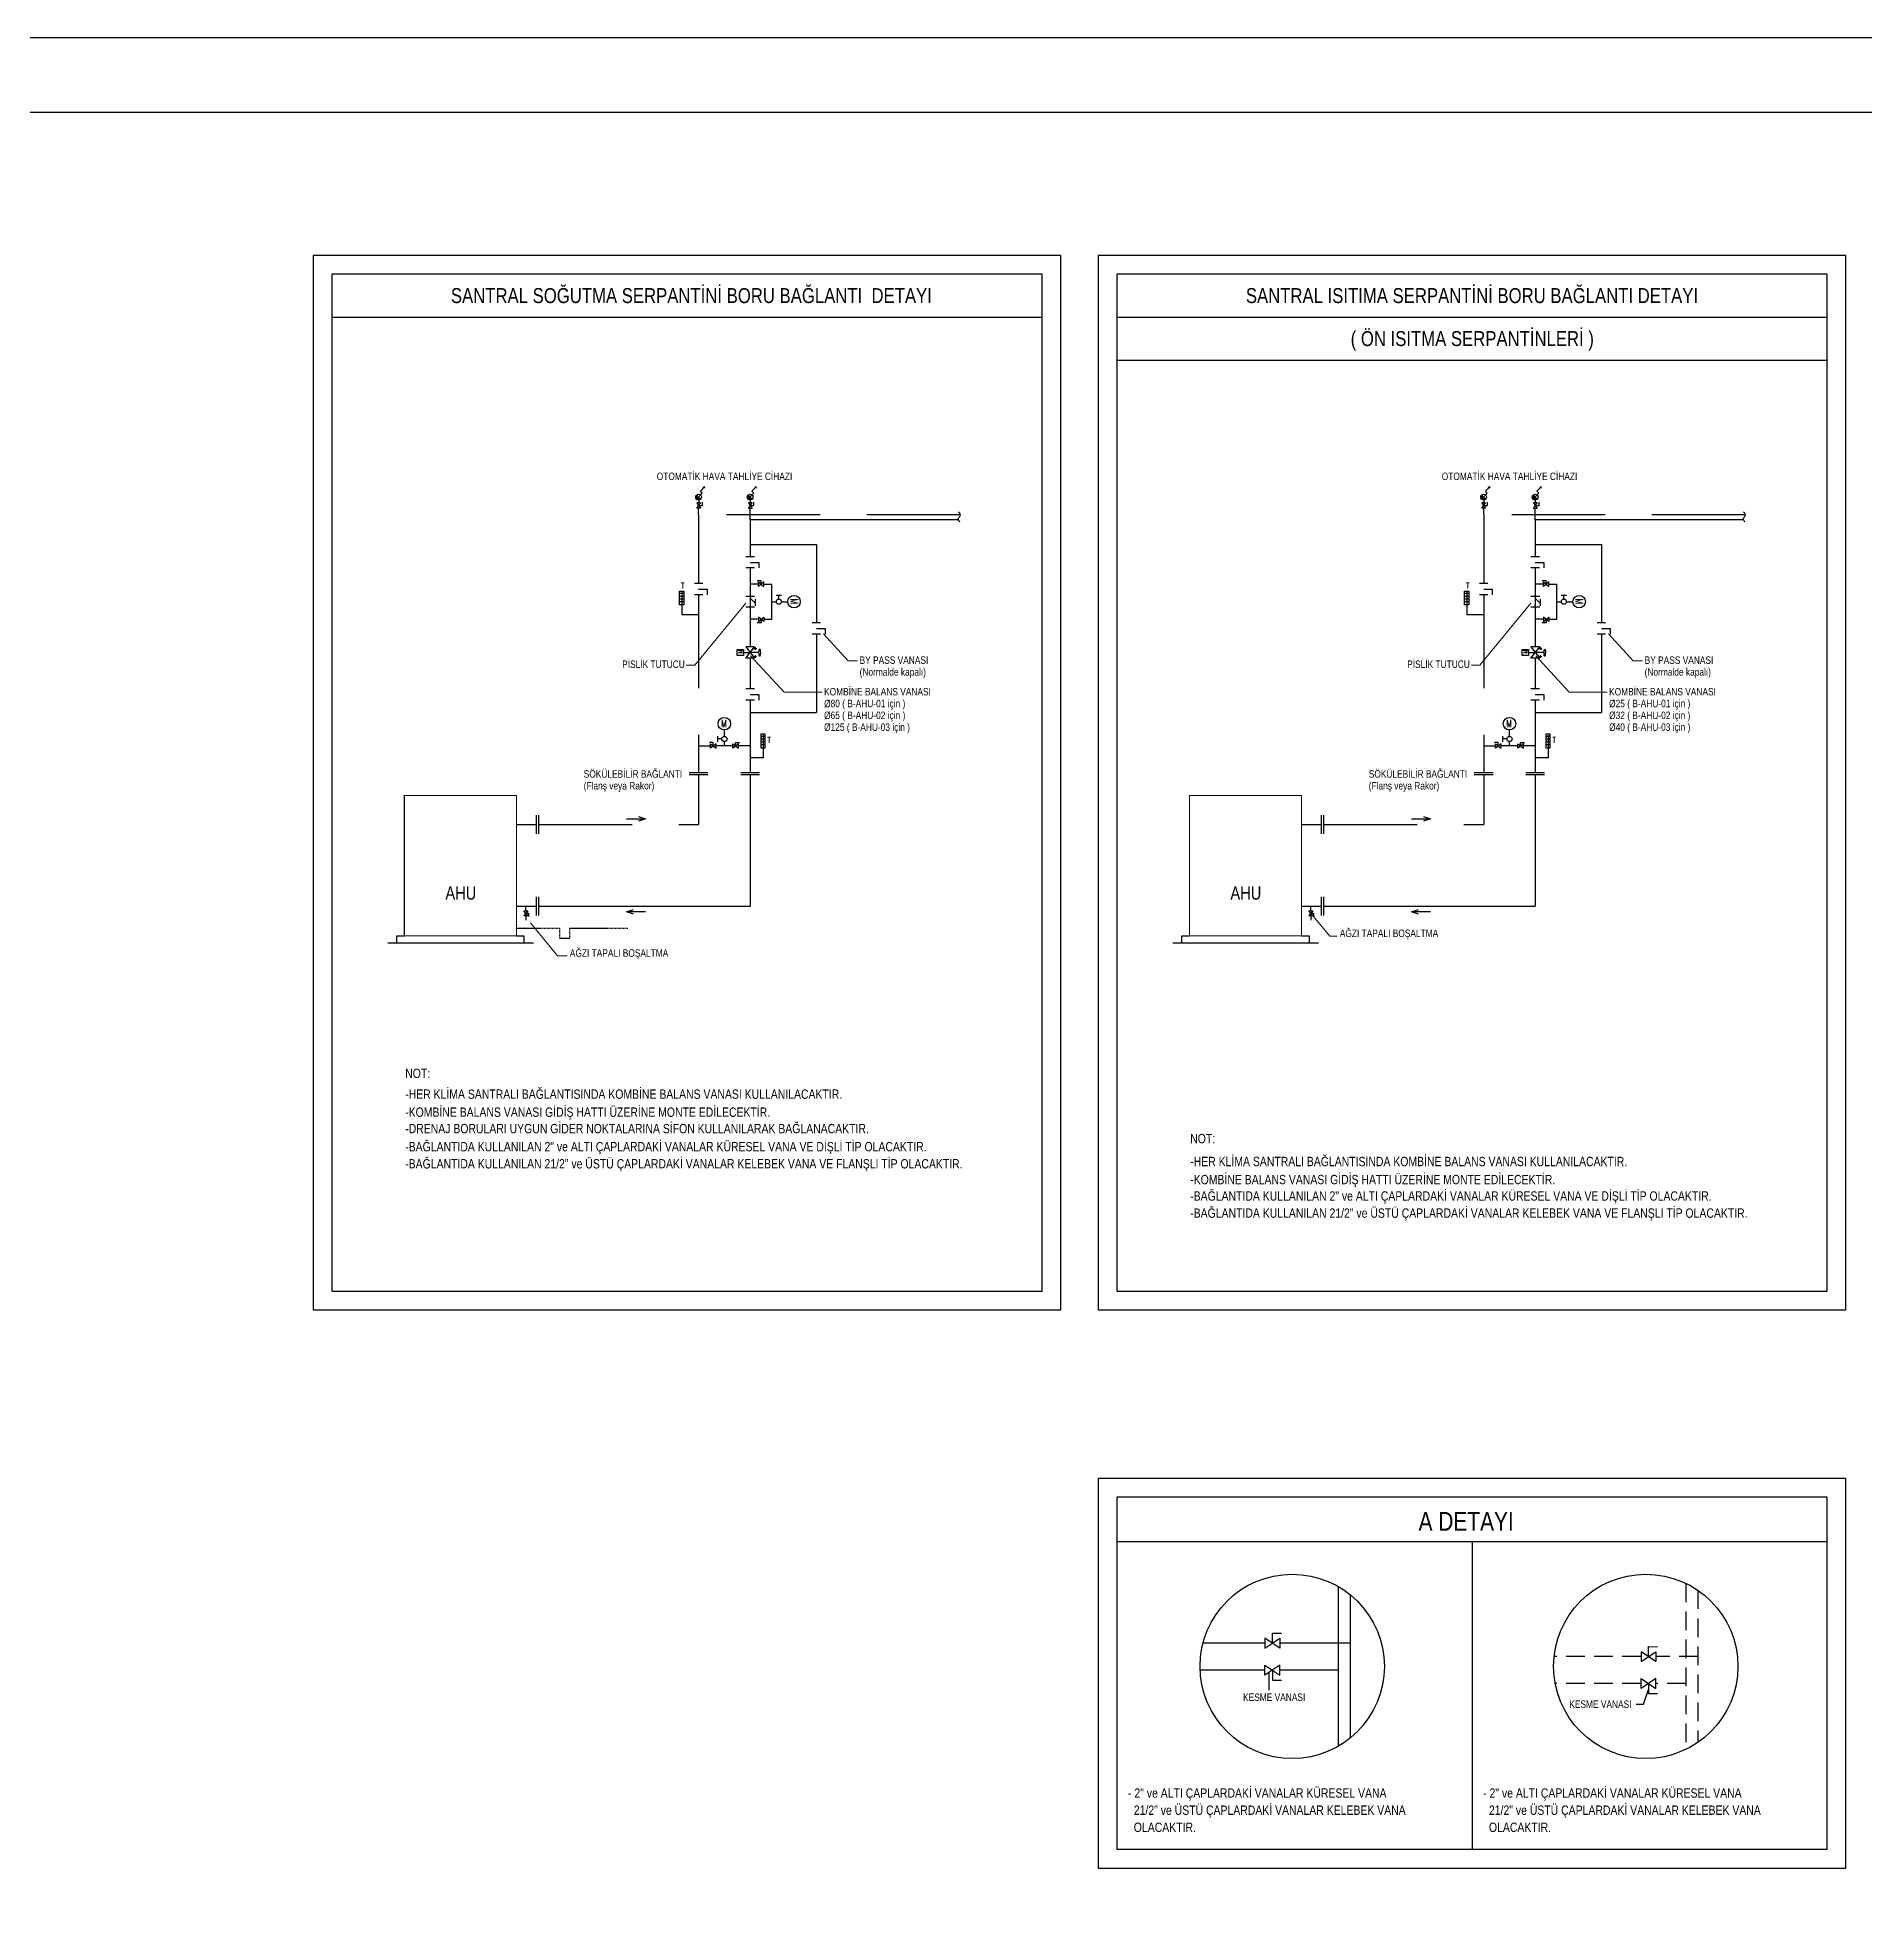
# Model space of a CAD drawing. Header units: centimetres. Extents: x -8730 to 48594, y -13 to 19987.
# Drawn here: x 38175 to 43063, y 14987 to 19987 of the extents above; entities that cross this region are included whole.
import ezdxf
from ezdxf.enums import TextEntityAlignment as Align

# ---------------------------------------------------------------- set-up
doc = ezdxf.new("R2010")
doc.units = ezdxf.units.CM
doc.header["$MEASUREMENT"] = 0
doc.linetypes.add('DASHED', pattern=[75, 50, -25])
doc.linetypes.add('Hidden', pattern=[0.714375, 0.47625, -0.238125])
for name, color, linetype, lineweight in [('1-BASLIK', 53, 'Continuous', 25), ('T-CIHAZ', 101, 'Continuous', 30), ('T-DRENAJ', 40, 'Hidden', 30), ('T-ISITMA', 1, 'Continuous', 30), ('T-SOGUTMA', 4, 'Continuous', 30), ('T-STEXT', 181, 'Continuous', 15)]:
    doc.layers.add(name, color=color, linetype=linetype, lineweight=lineweight)
for name, color, linetype in [('T-CIHAZ-NO', 62, 'Continuous'), ('T-TEXT', 85, 'Continuous'), ('T-VANA', 135, 'Continuous')]:
    doc.layers.add(name, color=color, linetype=linetype)
doc.styles.add('ARIAL', font='arial.ttf')
doc.styles.add('LUCIDASANS', font='arial.ttf', dxfattribs={"width": 0.8})
doc.styles.add('RomanS', font='romans__.ttf', dxfattribs={"width": 0.9, "height": 51.84})
doc.styles.add('SIMPLEX', font='SIMPLEX.SHX', dxfattribs={"width": 0.8})

# ---------------------------------------------------------------- blocks, each defined once
blk = doc.blocks.new('A$C5C5A6AF1')
at = {"linetype": 'Continuous'}
blk.add_lwpolyline([(0, 6.5), (-8.7, 6.5), (-8.7, -1.4)], dxfattribs=at)
blk.add_lwpolyline([(4.3, 0), (-4.3, 13), (4.3, 13), (-4.3, 0)], close=True, dxfattribs=at)
blk = doc.blocks.new('P')
for points in [[(0, 17), (35, 52), (57, 31), (103, 77), (84, 70)], [(103, 77), (96, 58)]]:
    blk.add_lwpolyline(points)
blk = doc.blocks.new('A$C7F461CA1')
h = blk.add_hatch()
h.set_pattern_fill('ANSI31', color=256, scale=5, style=0)
h.set_pattern_definition([(45, (-113.77084, -8947.321), (-0.44194174, 0.44194174), [])])
h.paths.add_polyline_path([(-65.8, -5.6, 0.668179), (-52.7, -0.1, 0.198912), (-54.9, 5.3)])
for p, q in [((-65.8, -5.6), (-54.9, 5.3)), ((-52.7, 0.2), (-45.3, 0.2)), ((0, 0), (-30.3, 0))]:
    blk.add_line(p, q)
blk.add_circle((-60.3, -0.1), 7.67)
at = {"xscale": -0.25, "yscale": 0.25, "zscale": 0.25}
blk.add_blockref('P', (-62.2, -3.2), dxfattribs=at)
at = {"xscale": 1.151997189144822, "yscale": 1.151997189144822, "zscale": 1.151997189144822, "rotation": 270}
blk.add_blockref('A$C5C5A6AF1', (-45.3, 0.2), dxfattribs=at)
blk = doc.blocks.new('A$C52EE5F1D')
h = blk.add_hatch()
h.set_pattern_fill('ANSI31', color=256, scale=5, angle=-90, style=0)
h.set_pattern_definition([(315, (-8947.321, 100.9137), (0.44194174, 0.44194174), [])])
h.paths.add_polyline_path([(-5.6, 52.9, 0.668179), (-0.1, 39.8, 0.198912), (5.3, 42)])
for p, q in [((-5.6, 52.9), (5.3, 42)), ((0, 0), (0, 17.5)), ((0.2, 39.8), (0.2, 32.5))]:
    blk.add_line(p, q)
blk.add_circle((-0.1, 47.5), 7.67)
for name, p, xscale, yscale, zscale, rotation in [('P', (-3.2, 49.4), -0.25, 0.25, 0.25, 270), ('A$C5C5A6AF1', (0.2, 32.5), 1.151997189153917, 1.151997189153917, 1.151997189153917, 180)]:
    blk.add_blockref(name, p, dxfattribs=dict(xscale=xscale, yscale=yscale, zscale=zscale, rotation=rotation))
blk = doc.blocks.new('A$C20EE622A')
for p, q in [((35.9, 53.5), (28, 53.5)), ((32.1, 56.8), (32.1, 0)), ((32.1, 0), (0, 0)), ((35.9, 46.5), (28, 46.5)), ((35.9, 39.5), (28, 39.5)), ((35.9, 32.5), (28, 32.5))]:
    blk.add_line(p, q)
blk.add_lwpolyline([(37.5, 59), (26.6, 59), (26.6, 25), (37.5, 25)], close=True)
at = {"style": 'RomanS', "width": 0.7}
blk.add_text('T', height=14, dxfattribs=at).set_placement((43.2, 37.4))
blk = doc.blocks.new('A$C66D47B88')
blk.add_line((0, 0), (-47.5, 0))
blk.add_lwpolyline([(-30.1, -6), (-47.5, 0), (-30.1, 6)])
blk = doc.blocks.new('A$C58602E55')
for p, q in [((-14, 10.5), (-14, -10.5)), ((14, 10.5), (14, -10.5))]:
    blk.add_line(p, q)
blk.add_lwpolyline([(0, 0), (0, 21.6), (14, 21.6)])
blk = doc.blocks.new('A$C58656B13')
for p, q in [((-3.7, 53.5), (4.1, 53.5)), ((0, 56.8), (0, 0)), ((-3.7, 46.5), (4.1, 46.5)), ((-3.7, 39.5), (4.1, 39.5)), ((-3.7, 32.5), (4.1, 32.5))]:
    blk.add_line(p, q)
blk.add_lwpolyline([(-5.4, 59), (5.6, 59), (5.6, 25), (-5.4, 25)], close=True)
at = {"style": 'RomanS', "width": 0.7}
blk.add_text('T', height=14, dxfattribs=at).set_placement((-1.7, 65.1))
blk = doc.blocks.new('A$C116709ED')
for p, q in [((38.1, -22.1), (26.1, -7.1)), ((26.1, -7.1), (38.1, -7.1)), ((38.1, -7.1), (26.1, -22.1)), ((26.1, -22.1), (38.1, -22.1)), ((32.1, -14.6), (41.1, -14.6)), ((41.1, -14.6), (41.1, -24.9))]:
    blk.add_line(p, q)
blk = doc.blocks.new('A$C6A526119')
for p, q in [((-17.5, 11.4), (-17.5, 26)), ((-7, 18.7), (-17.5, 18.7)), ((0, 25.7), (0, 43)), ((0, 0), (0, 11.7))]:
    blk.add_line(p, q)
for centre, radius in [((0, 59.7), 16.7), ((0, 18.7), 6.99)]:
    blk.add_circle(centre, radius)
at = {"style": 'RomanS', "width": 0.7}
blk.add_text('M', height=20, dxfattribs=at).set_placement((-8.3, 50.2))
blk = doc.blocks.new('A$C22F205D8')
for p, q in [((0, -11.2), (0, 11.2)), ((28, 0), (0, 0)), ((22.7, 0), (10.3, -12.4)), ((28, 11.2), (28, -11.2)), ((20.4, -12.4), (3.4, -12.4))]:
    blk.add_line(p, q)
blk = doc.blocks.new('Kesme')
blk.add_lwpolyline([(-21.5, -0.2, 0.576786), (-4.8, -2.7, -0.54493), (11.3, -5.9)], format="xyb")
blk = doc.blocks.new('A$C08A77AC0')
for p, q in [((0, -14), (0, 0)), ((0, -28), (0, -42.1))]:
    blk.add_line(p, q)
blk.add_lwpolyline([(-5.6, -28), (5.6, -28), (-5.6, -14), (5.6, -14)], close=True)
blk.add_lwpolyline([(0, -21), (8.4, -21), (8.4, -30.6)])
blk = doc.blocks.new('ym dtfn')
for p, q in [((-150, -120), (-150, 120)), ((150, 120), (-150, -120)), ((-150, 120), (150, -120)), ((-85, 178), (-85, 347)), ((-85, 347), (83, 347)), ((83, 178), (-85, 178)), ((-1, 178), (-67, 178)), ((83, 347), (83, 178)), ((150, -120), (150, 120)), ((-69, -133), (-139, -133)), ((0, -225), (0, 0)), ((140, -138), (70, -138))]:
    blk.add_line(p, q)
for points in [[(0, 179), (0, 0)], [(-106, -85), (-106, -174)], [(104, -90), (104, -179)]]:
    blk.add_lwpolyline(points)
at = {"extrusion": (0, 0, -1)}
blk.add_ellipse((-2, -255), major_axis=(91.6, -0.8), ratio=0.30508, dxfattribs=at)
at = {"color": 0, "linetype": 'Continuous', "style": 'SIMPLEX', "width": 0.6}
blk.add_text('M', height=117, dxfattribs=at).set_placement((-25, 205))
blk = doc.blocks.new('A$C71446B59')
at = {"linetype": 'Continuous'}
blk.add_lwpolyline([(0.098, -0.1), (0.232, -0.1), (0.231, 0.022)], dxfattribs=at)
blk.add_lwpolyline([(0.031, 0), (0.164, -0.2), (0.031, -0.2), (0.164, 0)], close=True, dxfattribs=at)

msp = doc.modelspace()

# ---------------------------------------------------------------- linework, layer by layer
for p, q in [((39112.5, 17565.3), (39502.4, 17565.3)), ((41212.5, 17565.3), (41602.4, 17565.3))]:
    msp.add_line(p, q)
for points in [[(39137.1, 17565.3), (39137.1, 17584.1), (39157.1, 17584.1)], [(39457.1, 17584.1), (39477.1, 17584.1), (39477.1, 17565.3)]]:
    msp.add_lwpolyline(points)
at = {"layer": '1-BASLIK'}
for points in [[(-8730.1, -12.9), (-8730.1, 19987.1), (48593.9, 19987.1), (48593.9, -12.9)], [(45693.9, 187.1), (-8530.1, 187.1), (-8530.1, 19787.1), (45693.9, 19787.1)]]:
    msp.add_lwpolyline(points, close=True, dxfattribs=at)
at = {"layer": 'T-CIHAZ', "const_width": 3}
for points in [[(39457.1, 17959.1), (39157.1, 17959.1), (39157.1, 17584.1), (39457.1, 17584.1), (39457.1, 17959.1)], [(41557.1, 17959.1), (41257.1, 17959.1), (41257.1, 17584.1), (41557.1, 17584.1), (41557.1, 17959.1)]]:
    msp.add_lwpolyline(points, dxfattribs=at)
at = {"layer": 'T-DRENAJ', "ltscale": 5}
for p, q in [((39572.3, 17603.8), (39457.1, 17603.8)), ((39572.3, 17603.8), (39572.3, 17577.4)), ((39755.1, 17603.8), (39599.9, 17603.8)), ((39599.9, 17577.4), (39599.9, 17603.8)), ((39572.3, 17577.4), (39599.9, 17577.4))]:
    msp.add_line(p, q, dxfattribs=at)
at = {"layer": 'T-ISITMA', "linetype": 'DASHED', "ltscale": 5}
for p, q in [((42744.4, 18710), (42044.3, 18709.9)), ((42044.3, 18709.9), (42044.3, 18526.2)), ((42044.3, 18496.2), (42044.3, 18019.8)), ((42044.3, 18014.2), (42044.3, 17881.6)), ((41557.1, 17881.6), (41610.9, 17881.6)), ((41616.5, 17881.6), (42044.3, 17881.6))]:
    msp.add_line(p, q, dxfattribs=at)
at = {"layer": 'T-ISITMA'}
for p, q in [((42739.3, 18697), (42182.1, 18697)), ((42182.1, 18697), (42182.1, 18597.8)), ((42182.1, 18630.8), (42359.2, 18630.8)), ((42359.2, 18630.8), (42359.2, 18421.1)), ((42182.1, 18567.8), (42182.1, 18492.6)), ((42203.9, 18524.7), (42182.1, 18524.7)), ((42218.9, 18524.7), (42239.9, 18524.7)), ((42239.9, 18430.5), (42239.9, 18524.7)), ((42182.1, 18462.6), (42182.1, 18356.8)), ((42203.9, 18430.5), (42182.1, 18430.5)), ((42218.9, 18430.5), (42239.9, 18430.5)), ((42359.2, 18391.1), (42359.2, 18181.4)), ((42182.1, 18326.8), (42182.1, 18244.4)), ((42182.1, 18214.4), (42182.1, 18019.8)), ((42182.1, 18181.4), (42359.2, 18181.4)), ((42044.3, 18091.8), (42075.7, 18091.8)), ((42135.7, 18091.8), (42090.7, 18091.8)), ((42182.1, 18091.8), (42150.7, 18091.8)), ((42182.1, 18014.2), (42182.1, 17663.1)), ((41557.1, 17663.1), (41610.9, 17663.1)), ((41616.5, 17663.1), (42182.1, 17663.1)), ((41687.2, 15821.3), (41687.2, 15438)), ((41459.3, 15691.7), (41293.4, 15691.7)), ((41459.3, 15691.7), (41439.3, 15691.7)), ((41687.2, 15691.7), (41499.3, 15691.7)), ((41687.2, 15691.7), (41499.3, 15691.7))]:
    msp.add_line(p, q, dxfattribs=at)
at = {"layer": 'T-ISITMA', "linetype": 'DASHED'}
for p, q in [((42617.1, 15833.2), (42617.1, 15426.1)), ((42465.1, 15655.7), (42232.7, 15655.7)), ((42617.1, 15655.7), (42505.1, 15655.7))]:
    msp.add_line(p, q, dxfattribs=at)
at = {"layer": 'T-ISITMA'}
for points in [[(41237.1, 17565.3), (41237.1, 17584.1), (41257.1, 17584.1)], [(41557.1, 17584.1), (41577.1, 17584.1), (41577.1, 17565.3)]]:
    msp.add_lwpolyline(points, dxfattribs=at)
at = {"layer": 'T-SOGUTMA', "linetype": 'DASHED', "ltscale": 5}
for p, q in [((40644, 18709.9), (39944.3, 18709.9)), ((39944.3, 18709.9), (39944.3, 18526.2)), ((39944.3, 18496.2), (39944.3, 18019.8)), ((39944.3, 18014.2), (39944.3, 17881.6)), ((39457.1, 17881.6), (39510.9, 17881.6)), ((39516.5, 17881.6), (39944.3, 17881.6))]:
    msp.add_line(p, q, dxfattribs=at)
at = {"layer": 'T-SOGUTMA'}
for p, q in [((40639.8, 18697), (40082.1, 18697)), ((40082.1, 18697), (40082.1, 18597.8)), ((40082.1, 18630.8), (40259.2, 18630.8)), ((40259.2, 18630.8), (40259.2, 18421.1)), ((40082.1, 18567.8), (40082.1, 18492.6)), ((40103.9, 18524.7), (40082.1, 18524.7)), ((40118.9, 18524.7), (40139.9, 18524.7)), ((40139.9, 18430.5), (40139.9, 18524.7)), ((40082.1, 18462.6), (40082.1, 18356.8)), ((40103.9, 18430.5), (40082.1, 18430.5)), ((40118.9, 18430.5), (40139.9, 18430.5)), ((40259.2, 18391.1), (40259.2, 18181.4)), ((40082.1, 18326.8), (40082.1, 18244.4)), ((40082.1, 18214.4), (40082.1, 18019.8)), ((40082.1, 18181.4), (40259.2, 18181.4)), ((39944.3, 18091.8), (39975.7, 18091.8)), ((40035.7, 18091.8), (39990.7, 18091.8)), ((40082.1, 18091.8), (40050.7, 18091.8)), ((40082.1, 18014.2), (40082.1, 17663.1)), ((39457.1, 17663.1), (39510.9, 17663.1)), ((39516.5, 17663.1), (40082.1, 17663.1)), ((41655.2, 15843.3), (41655.2, 15416.1)), ((41459.3, 15619.7), (41285.7, 15619.7)), ((41459.3, 15619.7), (41439.3, 15619.7)), ((41655.2, 15619.7), (41499.3, 15619.7)), ((41655.2, 15619.7), (41499.3, 15619.7))]:
    msp.add_line(p, q, dxfattribs=at)
at = {"layer": 'T-SOGUTMA', "linetype": 'DASHED'}
for p, q in [((42585.1, 15851.8), (42585.1, 15407.6)), ((42465.1, 15583.7), (42235.6, 15583.7)), ((42585.1, 15583.7), (42505.1, 15583.7))]:
    msp.add_line(p, q, dxfattribs=at)
at = {"layer": 'T-STEXT'}
for p, q in [((40070.2, 18473.9), (39934.4, 18308.2)), ((42170.2, 18473.9), (42034.4, 18308.2)), ((40277.9, 18391.8), (40343.9, 18319.6)), ((42377.9, 18391.8), (42443.9, 18319.6)), ((39934.4, 18308.2), (39911.3, 18308.2)), ((40083.4, 18333.1), (40173, 18235.2)), ((40343.9, 18319.6), (40369.3, 18319.6)), ((42034.4, 18308.2), (42011.3, 18308.2)), ((42183.4, 18333.1), (42273, 18235.2)), ((42443.9, 18319.6), (42469.3, 18319.6)), ((40173, 18235.2), (40274.3, 18235.2)), ((42273, 18235.2), (42374.3, 18235.2)), ((39494.1, 17618.8), (39566.9, 17530.7)), ((41589.5, 17635.8), (41632.9, 17583.4)), ((41632.9, 17583.4), (41652.1, 17583.4)), ((39566.9, 17530.7), (39592.4, 17530.7))]:
    msp.add_line(p, q, dxfattribs=at)
at = {"layer": 'T-TEXT'}
for p, q in [((38963.4, 19238.8), (40863.4, 19238.8)), ((41063.4, 19238.8), (42963.4, 19238.8)), ((41063.4, 19123.8), (42963.4, 19123.8)), ((41063.4, 15963.6), (42963.4, 15963.6)), ((42013.4, 15963.6), (42013.4, 15140.4)), ((41469.3, 15613), (41469.3, 15566.1)), ((42471.8, 15528.8), (42485.1, 15567.7)), ((42452.5, 15528.8), (42471.8, 15528.8))]:
    msp.add_line(p, q, dxfattribs=at)
for points in [[(38913.4, 16583.8), (40913.4, 16583.8), (40913.4, 19403.8), (38913.4, 19403.8)], [(41013.4, 16583.8), (43013.4, 16583.8), (43013.4, 19403.8), (41013.4, 19403.8)], [(38963.4, 16633.8), (40863.4, 16633.8), (40863.4, 19353.8), (38963.4, 19353.8)], [(41063.4, 16633.8), (42963.4, 16633.8), (42963.4, 19353.8), (41063.4, 19353.8)], [(41013.4, 15090.4), (43013.4, 15090.4), (43013.4, 16132.1), (41013.4, 16132.1)], [(41063.4, 15140.4), (42963.4, 15140.4), (42963.4, 16082.1), (41063.4, 16082.1)]]:
    msp.add_lwpolyline(points, close=True, dxfattribs=at)
for centre in [(41532.1, 15629.7), (42477.9, 15629.7)]:
    msp.add_circle(centre, 246.6, dxfattribs=at)
at = {"layer": 'T-VANA'}
for p, q in [((39944.3, 18442.9), (39899, 18442.9)), ((42044.3, 18442.9), (41999, 18442.9)), ((39969.3, 18019.8), (39919.3, 18019.8)), ((39969.3, 18014.2), (39919.3, 18014.2)), ((40107.1, 18019.8), (40057.1, 18019.8)), ((40107.1, 18014.2), (40057.1, 18014.2)), ((42069.3, 18019.8), (42019.3, 18019.8)), ((42069.3, 18014.2), (42019.3, 18014.2)), ((42207.1, 18019.8), (42157.1, 18019.8)), ((42207.1, 18014.2), (42157.1, 18014.2)), ((39510.9, 17856.6), (39510.9, 17906.6)), ((39516.5, 17856.6), (39516.5, 17906.6)), ((41610.9, 17856.6), (41610.9, 17906.6)), ((41616.5, 17856.6), (41616.5, 17906.6)), ((39510.9, 17638.1), (39510.9, 17688.1)), ((39516.5, 17638.1), (39516.5, 17688.1)), ((41610.9, 17638.1), (41610.9, 17688.1)), ((41616.5, 17638.1), (41616.5, 17688.1))]:
    msp.add_line(p, q, dxfattribs=at)

# ---------------------------------------------------------------- block references
at = {"layer": 'T-TEXT', "xscale": -0.7795477616236894, "yscale": 0.7795477616236894, "zscale": 0.7795477616208037, "rotation": 270}
for p in [(40644.2, 18708), (42744.2, 18708)]:
    msp.add_blockref('Kesme', p, dxfattribs=at)
at = {"layer": 'T-VANA'}
for name, p, xscale, yscale, zscale in [('A$C52EE5F1D', (39944.3, 18709.9), 1.000001666689059, 1.000001666689059, 1.000001666689059), ('A$C52EE5F1D', (42044.3, 18709.9), 1.000001666689059, 1.000001666689059, 1.000001666689059), ('A$C58656B13', (39899, 18442.9), 1.071430357143981, 1.071430357143981, 1.071430357143981), ('A$C58656B13', (41999, 18442.9), 1.071430357143981, 1.071430357143981, 1.071430357143981), ('A$C6A526119', (40013.2, 18091.8), 1.000001666689059, 1.000001666689059, 1.000001666689059), ('A$C6A526119', (42113.2, 18091.8), 1.000001666689059, 1.000001666689059, 1.000001666689059), ('A$C20EE622A', (40082.1, 18060.1), 1.071430357143981, 1.071430357143981, 1.071430357143981), ('A$C20EE622A', (42182.1, 18060.1), 1.071430357143981, 1.071430357143981, 1.071430357143981), ('A$C08A77AC0', (39482, 17663.1), 0.892857142855064, 0.892857142855064, 0.892857142855064), ('A$C66D47B88', (39802.2, 17647.8), 1.071430357143981, 1.071430357143981, 1.071430357143981), ('A$C08A77AC0', (41582, 17663.1), 0.892857142855064, 0.892857142855064, 0.892857142855064), ('A$C66D47B88', (41902.2, 17647.8), 1.071430357143981, 1.071430357143981, 1.071430357143981)]:
    msp.add_blockref(name, p, dxfattribs=dict(at, xscale=xscale, yscale=yscale, zscale=zscale))
for name, p, xscale, yscale, zscale, rotation in [('A$C7F461CA1', (40082.1, 18697), 1.000001666674507, 1.000001666674507, 1.000001666674507, 270), ('A$C7F461CA1', (42182.1, 18697), 1.000001666674507, 1.000001666674507, 1.000001666674507, 270), ('A$C58602E55', (40082.1, 18582.8), 1.071430357143981, 1.071430357143981, 1.071430357143981, 270), ('A$C58602E55', (42182.1, 18582.8), 1.071430357143981, 1.071430357143981, 1.071430357143981, 270), ('A$C58602E55', (39944.3, 18511.2), 1.071430357143981, 1.071430357143981, 1.071430357143981, 270), ('A$C116709ED', (40126.1, 18492.6), -1.000001666689059, 1.000001666674507, 1.000001666675, 270), ('A$C58602E55', (42044.3, 18511.2), 1.071430357143981, 1.071430357143981, 1.071430357143981, 270), ('A$C116709ED', (42226.1, 18492.6), -1.000001666689059, 1.000001666674507, 1.000001666675, 270), ('A$C22F205D8', (40082.1, 18462.6), 1.071430357143981, 1.071430357143981, 1.071430357143981, 90), ('A$C6A526119', (40139.9, 18477.6), 1.000001666689059, 1.000001666689059, 1.000001666689059, 270), ('A$C22F205D8', (42182.1, 18462.6), 1.071430357143981, 1.071430357143981, 1.071430357143981, 90), ('A$C6A526119', (42239.9, 18477.6), 1.000001666689059, 1.000001666689059, 1.000001666689059, 270), ('A$C116709ED', (40126.1, 18462.6), 1.000001666689059, 1.000001666689059, 1.000001666689059, 270), ('A$C58602E55', (40259.2, 18406.1), 1.071430357143981, 1.071430357143981, 1.071430357143981, 270), ('A$C116709ED', (42226.1, 18462.6), 1.000001666689059, 1.000001666689059, 1.000001666689059, 270), ('A$C58602E55', (42359.2, 18406.1), 1.071430357143981, 1.071430357143981, 1.071430357143981, 270), ('ym dtfn', (40082.1, 18341.8), 0.1, 0.1, 0.1, 90), ('ym dtfn', (42182.1, 18341.8), 0.1, 0.1, 0.1, 90), ('A$C58602E55', (40082.1, 18229.4), 1.071430357143981, 1.071430357143981, 1.071430357143981, 270), ('A$C58602E55', (42182.1, 18229.4), 1.071430357143981, 1.071430357143981, 1.071430357143981, 270), ('A$C116709ED', (39997.9, 18059.7), -1.000001666689059, 1.000001666674507, 1.000001666675, 270), ('A$C116709ED', (40028.5, 18059.7), 1.000001666689059, 1.000001666689059, 1.000001666689059, 90), ('A$C116709ED', (42097.9, 18059.7), -1.000001666689059, 1.000001666674507, 1.000001666675, 270), ('A$C116709ED', (42128.5, 18059.7), 1.000001666689059, 1.000001666689059, 1.000001666689059, 90), ('A$C66D47B88', (39751.3, 17897), 1.071430357143981, 1.071430357143981, 1.071430357143981, 180), ('A$C66D47B88', (41851.3, 17897), 1.071430357143981, 1.071430357143981, 1.071430357143981, 180), ('A$C71446B59', (41499.3, 15672.2), -200.0006666688964, 200.0006666688951, 200.0006666688889, 270.0383482047905), ('A$C71446B59', (42505.2, 15636.2), -200.0006666688964, 200.0006666688951, 200.0006666688889, 270.0383482047905), ('A$C71446B59', (41499.3, 15639.2), 200.0006666688964, 200.0006666688964, 200.0006666688964, 269.9616517952095), ('A$C71446B59', (42505.2, 15603.2), 200.0006666688964, 200.0006666688964, 200.0006666688964, 269.9616517952095)]:
    msp.add_blockref(name, p, dxfattribs=dict(at, xscale=xscale, yscale=yscale, zscale=zscale, rotation=rotation))

# ---------------------------------------------------------------- texts
at = {"layer": 'T-CIHAZ-NO', "style": 'LUCIDASANS', "width": 0.8}
for p in [(39308.2, 17698.1), (41408.2, 17698.1)]:
    msp.add_text('AHU', height=35, dxfattribs=at).set_placement(p, align=Align.MIDDLE)
at = {"layer": 'T-STEXT', "style": 'ARIAL', "width": 0.8}
for s, p in [('OTOMATİK HAVA TAHLİYE CİHAZI', (39832.2, 18803)), ('OTOMATİK HAVA TAHLİYE CİHAZI', (41932.2, 18803)), ('PİSLİK TUTUCU', (39739.7, 18300.4)), ('(Normalde kapalı)', (40374.8, 18279.7)), ('BY PASS VANASI', (40374.8, 18311.3)), ('PİSLİK TUTUCU', (41839.7, 18300.4)), ('(Normalde kapalı)', (42474.8, 18279.7)), ('BY PASS VANASI', (42474.8, 18311.3)), ('KOMBİNE BALANS VANASI', (40279.9, 18226.9)), ('KOMBİNE BALANS VANASI', (42379.9, 18226.9)), ('%%C80 ( B-AHU-01 için )', (40279.9, 18195.3)), ('%%C25 ( B-AHU-01 için )', (42379.9, 18195.3)), ('%%C65 ( B-AHU-02 için )', (40279.9, 18163.7)), ('%%C125 ( B-AHU-03 için )', (40279.9, 18132.1)), ('%%C32 ( B-AHU-02 için )', (42379.9, 18163.7)), ('%%C40 ( B-AHU-03 için )', (42379.9, 18132.1)), ('SÖKÜLEBİLİR BAĞLANTI ', (39636.9, 18006.9)), ('SÖKÜLEBİLİR BAĞLANTI ', (41736.9, 18006.9)), ('(Flanş veya Rakor)', (39636.9, 17975.3)), ('(Flanş veya Rakor)', (41736.9, 17975.3))]:
    msp.add_text(s, height=20, dxfattribs=at).set_placement(p)
for p in [(41791.1, 17590.2), (39731.4, 17537.4)]:
    msp.add_text('AĞZI TAPALI BOŞALTMA', height=20, dxfattribs=at).set_placement(p, align=Align.MIDDLE)
at = {"layer": 'T-TEXT', "style": 'ARIAL', "width": 0.8}
for s, height, p in [('SANTRAL SOĞUTMA SERPANTİNİ BORU BAĞLANTI  DETAYI', 40, (39281.6, 19276.4)), ('SANTRAL ISITIMA SERPANTİNİ BORU BAĞLANTI DETAYI', 40, (41408.2, 19276.4)), ('( ÖN ISITMA SERPANTİNLERİ )', 40, (41688.5, 19161.4)), ('NOT:', 25, (39159.3, 17203.5)), ('-HER KLİMA SANTRALI BAĞLANTISINDA KOMBİNE BALANS VANASI KULLANILACAKTIR.', 25, (39159.3, 17147.9)), ('-KOMBİNE BALANS VANASI GİDİŞ HATTI ÜZERİNE MONTE EDİLECEKTİR.', 25, (39159.3, 17099.7)), ('-DRENAJ BORULARI UYGUN GİDER NOKTALARINA SİFON KULLANILARAK BAĞLANACAKTIR.', 25, (39159.3, 17055.7)), ('NOT:', 25, (41259.3, 17029)), ('-BAĞLANTIDA KULLANILAN 2" ve ALTI ÇAPLARDAKİ VANALAR KÜRESEL VANA VE DİŞLİ TİP OLACAKTIR.', 25, (39159.3, 17007.4)), ('-BAĞLANTIDA KULLANILAN 21/2" ve ÜSTÜ ÇAPLARDAKİ VANALAR KELEBEK VANA VE FLANŞLI TİP OLACAKTIR.', 25, (39159.3, 16961.6)), ('-HER KLİMA SANTRALI BAĞLANTISINDA KOMBİNE BALANS VANASI KULLANILACAKTIR.', 25, (41259.3, 16967.7)), ('-KOMBİNE BALANS VANASI GİDİŞ HATTI ÜZERİNE MONTE EDİLECEKTİR.', 25, (41259.3, 16919.4)), ('-BAĞLANTIDA KULLANILAN 2" ve ALTI ÇAPLARDAKİ VANALAR KÜRESEL VANA VE DİŞLİ TİP OLACAKTIR.', 25, (41259.3, 16875.5)), ('-BAĞLANTIDA KULLANILAN 21/2" ve ÜSTÜ ÇAPLARDAKİ VANALAR KELEBEK VANA VE FLANŞLI TİP OLACAKTIR.', 25, (41259.3, 16829.7)), ('A DETAYI', 50, (41870.2, 15992.7)), ('KESME VANASI', 20, (41400.7, 15537.2)), ('KESME VANASI', 20, (42273.4, 15518.6)), ('- 2" ve ALTI ÇAPLARDAKİ VANALAR KÜRESEL VANA ', 25, (41092.9, 15278.4)), ('- 2" ve ALTI ÇAPLARDAKİ VANALAR KÜRESEL VANA ', 25, (42042.9, 15278.4)), ('  21/2" ve ÜSTÜ ÇAPLARDAKİ VANALAR KELEBEK VANA ', 25, (41092.9, 15232.6)), ('  21/2" ve ÜSTÜ ÇAPLARDAKİ VANALAR KELEBEK VANA ', 25, (42042.9, 15232.6)), ('  OLACAKTIR.', 25, (41092.9, 15186.8)), ('  OLACAKTIR.', 25, (42042.9, 15186.8))]:
    msp.add_text(s, height=height, dxfattribs=at).set_placement(p)

doc.saveas('drawing.dxf')
